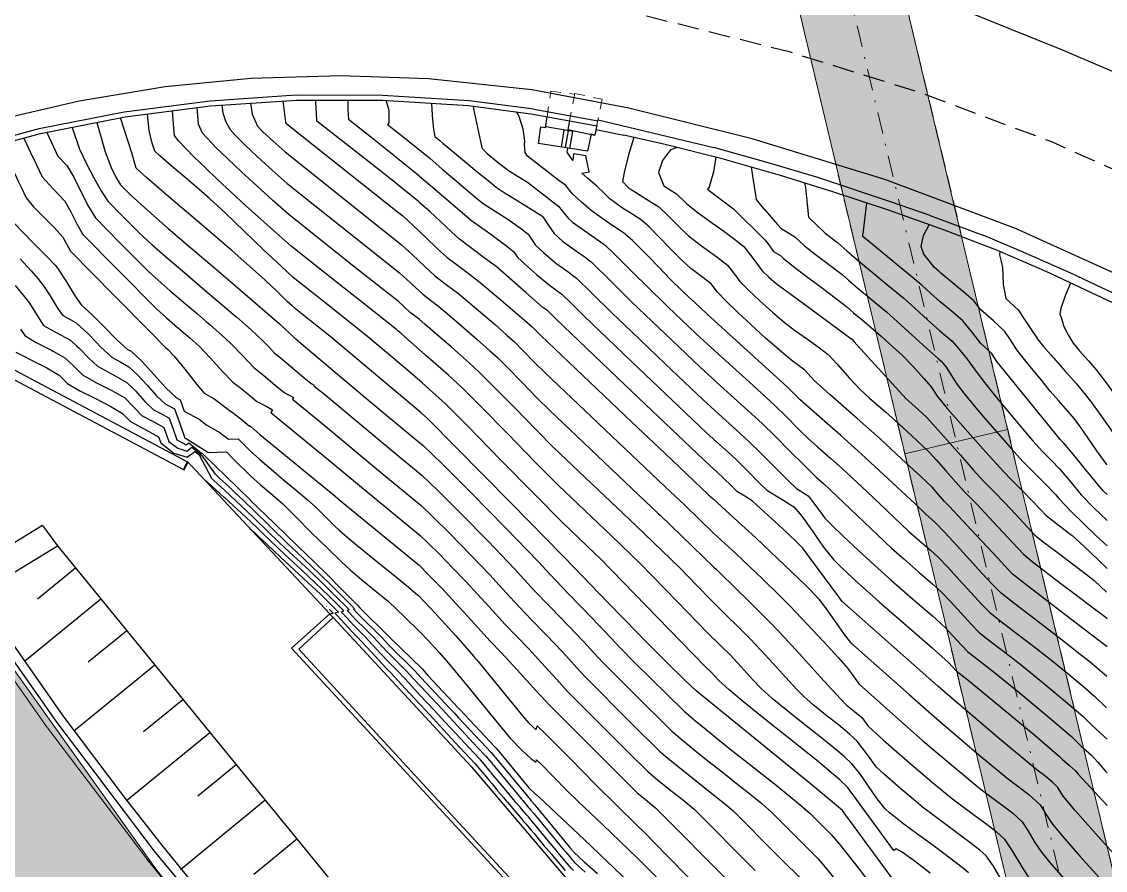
# Model space of a CAD drawing. Header units: millimetres. Extents: x 62300 to 62587, y 108404 to 108915.
# Drawn here: x 62411.9 to 62475, y 108600.3 to 108649.8 of the extents above; entities that cross this region are included whole.
import ezdxf

# ---------------------------------------------------------------- set-up
doc = ezdxf.new("R2010")
doc.units = ezdxf.units.MM
for name, pattern in [('DOT', [0.55, 0.3, -0.25]), ('NASCOSTA', [9.525, 6.35, -3.175]), ('TRATTEGGIATA', [0.75, 0.5, -0.25]), ('TRATTEGGIATA2', [0.375, 0.25, -0.125]), ('TRATTOPUNTO2', [0.5, 0.25, -0.125, 0, -0.125])]:
    doc.linetypes.add(name, pattern=pattern)
for name, color, linetype in [('Bâti', 7, 'Continuous'), ('colore lago', 131, 'Continuous'), ('Couronnement', 7, 'Continuous'), ('curve livello 5m', 7, 'Continuous'), ('LIN010TR', 2, 'NASCOSTA'), ('LIN025CO', 7, 'Continuous'), ('pendenze', 2, 'Continuous'), ('Per+Mod Surf', 7, 'Continuous'), ('Strade', 7, 'Continuous'), ('TalusHautBas', 7, 'Continuous'), ('TRATTCOLO-30', 253, 'Continuous'), ('TRATTCOLO-32', 255, 'Continuous')]:
    doc.layers.add(name, color=color, linetype=linetype)
doc.layers.add('Colori bordi', color=5, linetype='Continuous', plot=False)
doc.layers.add('no_plot', color=5, linetype='Continuous', plot=False)

# ---------------------------------------------------------------- blocks, each defined once
blk = doc.blocks.new('CONTORNO')
at = {"layer": 'Colori bordi', "lineweight": 0, "ltscale": 2}
blk.add_line((-2.996, -0.714), (2.996, 0.714), dxfattribs=at)
at = {"layer": 'Colori bordi', "lineweight": 0, "ltscale": 2, "flags": 128}
for points in [[(-22.578, 81.44), (16.586, -82.868), (15.866, -82.007), (19.27, -96.287), (18.407, -96.98), (19.153, -100.108)], [(28.44, -103.877), (26.165, -94.334), (26.165, -94.334), (25.446, -93.474), (-6.877, 42.135)]]:
    blk.add_lwpolyline(points, dxfattribs=at)

msp = doc.modelspace()

# ---------------------------------------------------------------- hatches: boundary and pattern name
at = {"layer": 'colore lago', "linetype": 'Continuous', "lineweight": 0}
msp.add_hatch(color=256, dxfattribs=at).paths.add_polyline_path([(62547.915, 108426.777), (62544.897, 108437.007), (62544.493, 108444.651), (62545.356, 108452.699), (62543.608, 108459.606), (62537.06, 108468.431), (62530.397, 108473.862), (62527.61, 108478.063), (62523.513, 108483.362), (62517.305, 108489.509), (62515.162, 108489.283), (62513.59, 108490.987), (62513.852, 108495.246), (62504.852, 108507.641), (62496.282, 108519.444), (62493.401, 108518.757), (62485.503, 108525.16), (62484.758, 108528.287), (62471.397, 108544.28), (62471.521, 108544.381), (62471.307, 108544.63), (62466.582, 108550.14), (62461.323, 108555.669), (62452.234, 108564.908), (62445.975, 108571.355), (62438.597, 108578.993), (62431.968, 108586.051), (62422.759, 108596.383), (62419.614, 108600.43), (62408.579, 108615.912), (62402.883, 108625.049), (62402.431, 108624.768), (62397.59, 108621.762), (62392.272, 108618.46), (62379.582, 108610.581), (62385.62, 108600.92), (62400.115, 108577.726), (62397.691, 108576.2), (62399.555, 108573.013), (62400.542, 108570.997), (62402.182, 108566.645), (62403.779, 108562.376), (62405.518, 108558.228), (62408.196, 108552.888), (62411.192, 108547.807), (62415.156, 108541.54), (62417.677, 108537.481), (62418.985, 108535.375), (62423.804, 108527.74), (62427.401, 108522.066), (62428.917, 108522.33), (62431.999, 108520.483), (62435.209, 108517.103), (62435.248, 108508.375), (62442.532, 108497.745), (62448.327, 108490.271), (62457.902, 108478.106), (62469.007, 108462.331), (62468.89, 108461.981), (62477.152, 108449.843), (62486.864, 108436.011), (62496.889, 108418.536), (62504.8, 108403.974), (62555.468, 108403.974), (62553.625, 108410.285), (62549.503, 108421.578)])
at = {"layer": 'TRATTCOLO-30', "linetype": 'Continuous', "lineweight": 0}
h = msp.add_hatch(color=256, dxfattribs=at)
h.dxf.hatch_style = 1
h.paths.add_polyline_path([(62469.347, 108625.982), (62466.351, 108625.268), (62478.859, 108572.791), (62481.855, 108573.506)])
h.paths.add_polyline_path([(62466.351, 108625.268), (62463.355, 108624.553), (62475.863, 108572.077), (62478.859, 108572.791)])
h.paths.add_polyline_path([(62454.447, 108675.211), (62451.451, 108674.497), (62463.355, 108624.553), (62466.351, 108625.268)])
h.paths.add_polyline_path([(62457.443, 108675.925), (62454.447, 108675.211), (62466.351, 108625.268), (62469.347, 108625.982)])

# ---------------------------------------------------------------- linework, layer by layer
at = {"layer": 'Bâti', "color": 2, "linetype": 'Continuous'}
for p, q in [((62442.406, 108643.586), (62442.496, 108644.221)), ((62445.472, 108644.037), (62452.209, 108642.421)), ((62441.983, 108642.656), (62442.135, 108643.628)), ((62442.135, 108643.628), (62442.406, 108643.586)), ((62443.993, 108643.355), (62442.411, 108643.621)), ((62443.327, 108642.45), (62443.481, 108643.441)), ((62443.569, 108642.416), (62443.736, 108643.399)), ((62443.795, 108643.978), (62443.694, 108643.471)), ((62443.694, 108643.471), (62445.279, 108643.149)), ((62443.825, 108642.372), (62443.993, 108643.355)), ((62445.397, 108643.73), (62445.279, 108643.149)), ((62445.34, 108643.473), (62446.968, 108643.143)), ((62445.065, 108643.193), (62444.844, 108642.217)), ((62449.463, 108642.58), (62446.968, 108643.143)), ((62444.844, 108642.217), (62441.983, 108642.656)), ((62452.702, 108641.77), (62449.463, 108642.58)), ((62455.527, 108641.498), (62452.209, 108642.421)), ((62456.109, 108640.799), (62452.702, 108641.77)), ((62458.277, 108640.674), (62455.527, 108641.498)), ((62459.162, 108639.84), (62456.109, 108640.799)), ((62462.579, 108639.243), (62458.277, 108640.674)), ((62462.409, 108638.769), (62459.162, 108639.84)), ((62464.761, 108638.476), (62462.579, 108639.243)), ((62465.657, 108637.598), (62462.409, 108638.769)), ((62464.761, 108638.476), (62467.958, 108637.287)), ((62468.753, 108636.411), (62465.657, 108637.598)), ((62470.259, 108636.319), (62467.958, 108637.287)), ((62471.632, 108635.175), (62468.753, 108636.411)), ((62473.379, 108634.944), (62470.259, 108636.319)), ((62474.532, 108633.821), (62471.632, 108635.175)), ((62473.379, 108634.944), (62476.909, 108633.272)), ((62477.316, 108632.497), (62474.532, 108633.821)), ((62409.713, 108629.789), (62421.3, 108623.644)), ((62421.3, 108623.644), (62421.534, 108624.084)), ((62421.314, 108623.598), (62421.564, 108624.068)), ((62421.534, 108624.084), (62421.564, 108624.068)), ((62421.3, 108623.644), (62421.314, 108623.598)), ((62413.08, 108620.385), (62409.05, 108617.922)), ((62413.08, 108620.385), (62413.943, 108619.185)), ((62408.579, 108615.912), (62413.943, 108619.185)), ((62409.311, 108616.358), (62414.262, 108609.286)), ((62413.874, 108608.965), (62408.865, 108616.086)), ((62429.819, 108615.233), (62427.582, 108613.222)), ((62428.016, 108613.17), (62430.016, 108615.02)), ((62429.832, 108615.218), (62429.819, 108615.233)), ((62429.832, 108615.218), (62430.016, 108615.02)), ((62443.681, 108595.818), (62427.582, 108613.222)), ((62427.61, 108613.221), (62427.582, 108613.222)), ((62428.016, 108613.17), (62435.91, 108604.601)), ((62414.262, 108609.286), (62417.828, 108604.539)), ((62419.665, 108601.319), (62413.874, 108608.965)), ((62417.828, 108604.539), (62420.086, 108601.653)), ((62435.91, 108604.601), (62443.657, 108596.226)), ((62420.086, 108601.653), (62426.004, 108594.446)), ((62425.639, 108594.131), (62419.665, 108601.319)), ((62425.15, 108593.724), (62419.158, 108600.935))]:
    msp.add_line(p, q, dxfattribs=at)
at = {"layer": 'Bâti', "color": 2, "linetype": 'Continuous', "lineweight": 0}
for p, q in [((62413.354, 108608.599), (62408.345, 108615.72)), ((62419.158, 108600.935), (62413.367, 108608.581))]:
    msp.add_line(p, q, dxfattribs=at)
at = {"layer": 'Colori bordi', "linetype": 'Continuous', "lineweight": 0, "flags": 128}
msp.add_lwpolyline([(62485.503, 108525.16), (62484.758, 108528.287), (62471.397, 108544.28), (62471.521, 108544.381), (62471.307, 108544.63), (62466.582, 108550.14), (62461.323, 108555.669), (62452.234, 108564.908), (62445.975, 108571.355), (62438.597, 108578.993), (62431.968, 108586.051), (62422.759, 108596.383), (62419.614, 108600.43), (62408.579, 108615.912)], dxfattribs=at)
at = {"layer": 'Couronnement', "color": 2, "linetype": 'Continuous'}
for p, q in [((62430.464, 108646.612), (62425.217, 108646.445)), ((62435.588, 108646.437), (62430.464, 108646.612)), ((62420.232, 108645.96), (62415.21, 108645.122)), ((62425.217, 108646.445), (62420.232, 108645.96)), ((62441.599, 108645.783), (62435.588, 108646.437)), ((62422.839, 108645.153), (62427.869, 108645.493)), ((62427.869, 108645.493), (62432.889, 108645.475)), ((62432.906, 108645.474), (62437.954, 108645.169)), ((62447.171, 108644.735), (62441.599, 108645.783)), ((62415.21, 108645.122), (62410.252, 108643.974)), ((62417.844, 108644.499), (62422.839, 108645.153)), ((62417.892, 108644.203), (62422.868, 108644.854)), ((62422.868, 108644.854), (62427.878, 108645.193)), ((62427.878, 108645.193), (62432.888, 108645.175)), ((62432.888, 108645.175), (62437.918, 108644.871)), ((62437.918, 108644.871), (62441.684, 108644.373)), ((62437.954, 108645.169), (62441.724, 108644.67)), ((62441.739, 108644.667), (62445.447, 108643.973)), ((62412.886, 108643.525), (62417.844, 108644.499)), ((62412.954, 108643.233), (62417.892, 108644.203)), ((62441.684, 108644.373), (62445.387, 108643.68)), ((62408.033, 108642.218), (62412.886, 108643.525)), ((62408.12, 108641.931), (62412.954, 108643.233))]:
    msp.add_line(p, q, dxfattribs=at)
at = {"layer": 'curve livello 5m', "color": 2}
msp.add_line((62422.946, 108623.123), (62422.252, 108624.449), dxfattribs=at)
at = {"layer": 'curve livello 5m', "color": 2, "flags": 128}
for points in [[(62425.209, 108645.012), (62425.304, 108644.372), (62425.618, 108643.67), (62425.929, 108643.342), (62426.521, 108642.784), (62427.217, 108642.163), (62427.217, 108642.163), (62432.929, 108637.607), (62433.983, 108636.775), (62434.621, 108636.188), (62435.356, 108635.484), (62435.956, 108634.935), (62435.956, 108634.935), (62436.101, 108634.826)], [(62435.76, 108645.001), (62435.8, 108644.29), (62435.876, 108643.476), (62435.951, 108643.068), (62435.951, 108643.068), (62436.238, 108642.837), (62436.418, 108642.682), (62437.442, 108641.823), (62438.4, 108641.028), (62439.146, 108640.416), (62439.533, 108640.108), (62439.533, 108640.108), (62440.05, 108639.767), (62440.787, 108639.31), (62441.559, 108638.832), (62442.181, 108638.43), (62442.181, 108638.43), (62442.243, 108638.384), (62442.565, 108637.906), (62442.901, 108637.399), (62442.901, 108637.399), (62443.389, 108636.97), (62443.933, 108636.572), (62444.215, 108636.374)], [(62427.611, 108633.205), (62427.367, 108633.43), (62426.728, 108634.039), (62426.055, 108634.681), (62425.501, 108635.198), (62424.137, 108636.392), (62422.36, 108637.911), (62420.57, 108639.434), (62419.163, 108640.646), (62418.538, 108641.227), (62418.286, 108642.116), (62418.072, 108642.782), (62417.611, 108644.148)], [(62410.661, 108642.615), (62411.33, 108641.135), (62411.436, 108640.927), (62411.672, 108640.419), (62411.844, 108640.066), (62412.116, 108639.485), (62412.551, 108638.973), (62413.157, 108638.365), (62413.776, 108637.748), (62414.249, 108637.204), (62414.249, 108637.204), (62414.701, 108636.376), (62417.274, 108633.771), (62419.383, 108631.635)], [(62450.074, 108642.427), (62449.698, 108642.296), (62449.223, 108641.669), (62448.984, 108640.975), (62448.984, 108640.975), (62449.3, 108640.18), (62450.042, 108639.716), (62450.612, 108639.156), (62451.218, 108638.679), (62451.992, 108638.116), (62452.798, 108637.541), (62453.5, 108637.025), (62453.961, 108636.643), (62453.961, 108636.643), (62454.481, 108635.972), (62455.042, 108635.236), (62455.042, 108635.236), (62455.403, 108634.885), (62455.846, 108634.495), (62455.846, 108634.495), (62457.652, 108633.165), (62460.047, 108631.409), (62460.047, 108631.409), (62460.208, 108631.287), (62460.215, 108631.281), (62460.223, 108631.274), (62460.23, 108631.268), (62460.262, 108631.239), (62460.381, 108631.111), (62463.435, 108627.764), (62464.106, 108627.169), (62464.635, 108626.676), (62465.129, 108626.14), (62465.818, 108625.362), (62466.592, 108624.479), (62467.341, 108623.63), (62467.956, 108622.952), (62467.956, 108622.952), (62468.535, 108622.362), (62469.183, 108621.704), (62469.183, 108621.704), (62469.798, 108621.044), (62470.507, 108620.277), (62470.918, 108619.843), (62470.918, 108619.843), (62471.423, 108619.428), (62472.15, 108618.874), (62472.972, 108618.26), (62473.76, 108617.664), (62474.385, 108617.164), (62474.385, 108617.164), (62475.109, 108616.494)], [(62475.143, 108623.915), (62474.887, 108624.24), (62474.543, 108624.732), (62474.04, 108625.469), (62473.604, 108626.1), (62473.222, 108626.614), (62472.854, 108627.046), (62472.304, 108627.678), (62471.835, 108628.223), (62471.835, 108628.223), (62471.235, 108628.947), (62470.649, 108629.664), (62470.169, 108630.26), (62469.886, 108630.624), (62469.506, 108631.206), (62469.18, 108631.698), (62468.513, 108632.307), (62467.783, 108632.964), (62467.373, 108633.48), (62466.923, 108633.867), (62466.131, 108634.527), (62465.45, 108635.103), (62465.36, 108635.184), (62465.073, 108635.421), (62464.454, 108636.2), (62464.302, 108636.656), (62464.444, 108637.286), (62464.764, 108637.92)], [(62444.215, 108636.374), (62444.579, 108636.12), (62445.056, 108635.766), (62445.056, 108635.766), (62446.268, 108634.574), (62447.443, 108633.413)], [(62436.101, 108634.826), (62436.612, 108634.439), (62437.344, 108633.889), (62437.344, 108633.889), (62438.241, 108633.138), (62439.476, 108632.078), (62439.476, 108632.078), (62440.15, 108631.486), (62440.609, 108631.071), (62440.609, 108631.071), (62441.105, 108630.573), (62441.786, 108629.874), (62442.373, 108629.279), (62442.373, 108629.279), (62447.443, 108624.473)], [(62447.443, 108633.413), (62449.383, 108631.548)], [(62463.203, 108599.014), (62459.92, 108603.49), (62459.716, 108603.768), (62457.86, 108605.309), (62451.188, 108610.732), (62450.541, 108611.351), (62449.42, 108612.455), (62448.162, 108613.711), (62447.795, 108614.088), (62446.058, 108615.869), (62443.491, 108618.534), (62443.419, 108618.613), (62440.39, 108621.675), (62435.533, 108626.607), (62435.157, 108626.941), (62431.395, 108630.102), (62429.825, 108631.423), (62428.691, 108632.318), (62427.817, 108633.015), (62427.611, 108633.205)], [(62419.383, 108631.635), (62420.236, 108630.77), (62420.364, 108630.659), (62420.745, 108630.256), (62421.368, 108629.494), (62422.076, 108628.601), (62422.505, 108628.096), (62422.505, 108628.096), (62423.066, 108627.795), (62423.544, 108627.423), (62424.028, 108627.044), (62424.028, 108627.044), (62424.14, 108626.982), (62424.628, 108626.593), (62425.144, 108626.182), (62425.175, 108626.183), (62425.187, 108626.17), (62425.213, 108626.144), (62425.742, 108625.69), (62430.016, 108622.186), (62430.553, 108621.738), (62435.029, 108618.061), (62435.586, 108617.512), (62436.359, 108616.717), (62436.359, 108616.717), (62437.185, 108615.822), (62438.26, 108614.64), (62439.184, 108613.635), (62439.184, 108613.635), (62439.818, 108612.977), (62440.755, 108611.957), (62441.843, 108610.758), (62442.668, 108609.863), (62442.668, 108609.863), (62447.744, 108604.79)], [(62449.383, 108631.548), (62451.393, 108629.634), (62451.393, 108629.634), (62452.595, 108628.534), (62454.006, 108627.258), (62455.029, 108626.319), (62455.029, 108626.319), (62455.765, 108625.6), (62456.651, 108624.715), (62457.516, 108623.851), (62458.189, 108623.197), (62458.189, 108623.197), (62458.605, 108622.828), (62458.973, 108622.485), (62462.581, 108619.051), (62463.284, 108618.427), (62464.16, 108617.665), (62464.976, 108616.955), (62465.498, 108616.484), (62465.498, 108616.484), (62466.014, 108615.945), (62466.627, 108615.268), (62467.216, 108614.619), (62467.661, 108614.163), (62467.661, 108614.163), (62468.074, 108613.834), (62468.804, 108613.275), (62469.611, 108612.661), (62470.252, 108612.161), (62470.252, 108612.161), (62471.543, 108611.107), (62472.838, 108610.025), (62473.748, 108609.239), (62473.748, 108609.239), (62474.225, 108608.779), (62474.738, 108608.282), (62474.738, 108608.282), (62475.143, 108607.927)], [(62411.515, 108630.489), (62412.024, 108630.23)], [(62412.024, 108630.23), (62412.393, 108630.042), (62413.321, 108629.576), (62414.046, 108629.143), (62414.046, 108629.143), (62414.538, 108628.669), (62415.255, 108628.238), (62416.159, 108627.782), (62417.054, 108627.329), (62417.744, 108626.909), (62418.202, 108626.438), (62419.092, 108625.967), (62419.837, 108625.549), (62419.964, 108625.192), (62420.736, 108624.597), (62421.512, 108624.36), (62421.957, 108624.702), (62422.182, 108624.516), (62422.252, 108624.449)], [(62447.443, 108624.473), (62449.383, 108622.633)], [(62422.946, 108623.123), (62423.046, 108623.026), (62423.709, 108622.418), (62424.988, 108621.216)], [(62449.383, 108622.633), (62450.498, 108621.576), (62452.187, 108619.941), (62452.834, 108619.352), (62453.513, 108618.734), (62453.513, 108618.734), (62455.067, 108617.252), (62455.067, 108617.252), (62456.023, 108616.317), (62456.673, 108615.67), (62456.673, 108615.67), (62457.646, 108614.651), (62458.633, 108613.593), (62459.478, 108612.667), (62460.023, 108612.043), (62460.023, 108612.043), (62460.375, 108611.558), (62460.692, 108611.127), (62460.692, 108611.127), (62461.937, 108610.024), (62464.411, 108607.831), (62466.297, 108606.225), (62467.726, 108605.042), (62467.726, 108605.042), (62468.35, 108604.572), (62469.085, 108604.032), (62469.627, 108603.619), (62469.627, 108603.619), (62470.191, 108603.106), (62470.53, 108602.596), (62470.939, 108601.902), (62471.313, 108601.325), (62471.313, 108601.325), (62471.796, 108600.743), (62472.625, 108599.8)], [(62424.988, 108621.216), (62425.012, 108621.194), (62425.436, 108620.795), (62426.171, 108620.079), (62426.875, 108619.395), (62427.454, 108618.852), (62428.136, 108618.221), (62428.659, 108617.73), (62429.504, 108616.911), (62430.24, 108616.188), (62430.757, 108615.667), (62430.95, 108615.457), (62430.845, 108615.428), (62430.923, 108615.345), (62431.347, 108614.884), (62431.871, 108614.365), (62432.395, 108613.846), (62432.816, 108613.39), (62433.238, 108612.933), (62433.764, 108612.412), (62434.29, 108611.891), (62434.709, 108611.438), (62435.128, 108610.983), (62436.37, 108609.665), (62436.815, 108609.183), (62437.261, 108608.7), (62438.443, 108607.443), (62438.912, 108606.935), (62439.27, 108606.513), (62439.315, 108606.46), (62439.338, 108606.433), (62439.36, 108606.407), (62439.45, 108606.301), (62440.762, 108604.709), (62440.92, 108604.523), (62440.999, 108604.43), (62441.039, 108604.383), (62441.078, 108604.337), (62441.236, 108604.15), (62441.395, 108603.964), (62441.434, 108603.917), (62441.474, 108603.871), (62441.553, 108603.777), (62441.711, 108603.591), (62441.79, 108603.497), (62443.236, 108601.738), (62443.302, 108601.66), (62443.434, 108601.504), (62443.5, 108601.426), (62443.533, 108601.387), (62443.567, 108601.348), (62443.831, 108601.036), (62443.897, 108600.958), (62443.964, 108600.88), (62444.03, 108600.804), (62444.096, 108600.732), (62444.721, 108600.156)], [(62447.744, 108604.79), (62448.225, 108604.4), (62448.809, 108603.925), (62448.809, 108603.925), (62453.306, 108599.413), (62456.029, 108596.702), (62456.517, 108596.091), (62457.013, 108595.468), (62457.013, 108595.468), (62458.328, 108594.13), (62459.562, 108592.875), (62460.102, 108592.218), (62460.774, 108591.398), (62460.774, 108591.398), (62462.187, 108589.755), (62463.53, 108588.195), (62465.643, 108585.738), (62465.854, 108585.492), (62466.05, 108585.265), (62467.663, 108583.56)]]:
    msp.add_lwpolyline(points, dxfattribs=at)
at = {"layer": 'LIN010TR', "linetype": 'TRATTOPUNTO2', "lineweight": 0, "ltscale": 5, "flags": 128}
msp.add_lwpolyline([(62455.145, 108672.281), (62484.936, 108547.295)], dxfattribs=at)
at = {"layer": 'LIN025CO', "linetype": 'TRATTEGGIATA', "lineweight": 0, "ltscale": 2}
for p, q in [((62445.643, 108725.432), (62491.953, 108531.14)), ((62439.651, 108724.004), (62483.092, 108541.745))]:
    msp.add_line(p, q, dxfattribs=at)
at = {"layer": 'LIN025CO', "color": 2, "linetype": 'DOT', "lineweight": 0, "ltscale": 2}
for p, q in [((62442.496, 108644.221), (62442.707, 108645.714)), ((62442.707, 108645.714), (62444.097, 108645.528)), ((62444.111, 108645.567), (62443.795, 108643.978)), ((62444.111, 108645.567), (62445.704, 108645.243)), ((62445.704, 108645.243), (62445.397, 108643.73))]:
    msp.add_line(p, q, dxfattribs=at)
at = {"layer": 'no_plot'}
for p, q in [((62433.165, 108642.279), (62434.994, 108640.805)), ((62443.175, 108640.497), (62441.346, 108641.923)), ((62454.696, 108639.395), (62454.406, 108641.284)), ((62434.994, 108639.267), (62433.165, 108640.756)), ((62441.346, 108640.393), (62443.175, 108638.986)), ((62455.193, 108638.786), (62454.696, 108639.395)), ((62455.193, 108637.041), (62453.364, 108638.844)), ((62423.156, 108623.379), (62422.356, 108624.474))]:
    msp.add_line(p, q, dxfattribs=at)
at = {"layer": 'no_plot', "flags": 128}
for points in [[(62432.861, 108634.207), (62431.233, 108635.492), (62427.457, 108638.504), (62426.511, 108639.335), (62425.567, 108640.185), (62424.668, 108641.012), (62423.859, 108641.775), (62423.183, 108642.432), (62422.685, 108642.941), (62422.409, 108643.261), (62422.409, 108643.261), (62422.175, 108643.783), (62422.09, 108644.752)], [(62423.537, 108644.899), (62423.578, 108644.438), (62423.769, 108643.921), (62424.013, 108643.466), (62424.31, 108643.134), (62424.871, 108642.58), (62425.615, 108641.878), (62426.464, 108641.104), (62427.337, 108640.333), (62432.081, 108636.55), (62433.892, 108635.12), (62434.528, 108634.525)], [(62427.076, 108645.15), (62427.22, 108644.057), (62427.235, 108643.941), (62427.239, 108643.866), (62428.202, 108643.111), (62433.776, 108638.665), (62434.073, 108638.431), (62434.68, 108637.879), (62435.4, 108637.191), (62436.107, 108636.517), (62436.671, 108636.008), (62437.185, 108635.614), (62437.81, 108635.152)], [(62433.165, 108640.756), (62429.074, 108643.967), (62429.044, 108644.429), (62429.011, 108645.067), (62429.011, 108645.067), (62428.995, 108645.189)], [(62430.88, 108645.182), (62430.877, 108644.62), (62430.908, 108644.067), (62432.388, 108642.906), (62433.165, 108642.279)], [(62433.091, 108645.163), (62433.111, 108645.118), (62433.264, 108644.598), (62433.267, 108643.867), (62433.195, 108643.772), (62434.082, 108643.057), (62435.648, 108641.795), (62436.384, 108641.164), (62437.191, 108640.471), (62437.9, 108639.877), (62438.502, 108639.379), (62438.817, 108639.127), (62439.472, 108638.71), (62440.2, 108638.25), (62440.95, 108637.717), (62441.387, 108637.374), (62441.82, 108636.725), (62442.297, 108636.278), (62442.559, 108636.058)], [(62438.192, 108644.835), (62438.208, 108644.68), (62438.617, 108642.769), (62438.706, 108642.363), (62438.992, 108642.082), (62439.563, 108641.61), (62440.248, 108641.089), (62440.799, 108640.739), (62441.346, 108640.393)], [(62429.339, 108633.535), (62427.697, 108634.845), (62426.98, 108635.5), (62425.967, 108636.461), (62424.825, 108637.554), (62423.719, 108638.606), (62422.816, 108639.445), (62422.816, 108639.445), (62422.192, 108639.991), (62421.379, 108640.686), (62420.56, 108641.383), (62419.917, 108641.937), (62419.631, 108642.203), (62419.631, 108642.203), (62419.46, 108642.681), (62419.287, 108643.414), (62419.287, 108643.414), (62419.203, 108644.374)], [(62431.099, 108633.871), (62430.386, 108634.434), (62427.577, 108636.674), (62426.691, 108637.45), (62425.798, 108638.245), (62424.917, 108639.043), (62424.069, 108639.822), (62423.274, 108640.565), (62422.552, 108641.252), (62421.924, 108641.864), (62421.41, 108642.382), (62421.03, 108642.786), (62420.804, 108643.057), (62420.804, 108643.057), (62420.772, 108643.128), (62420.757, 108643.305), (62420.646, 108644.563)], [(62441.346, 108641.923), (62441.215, 108642.125), (62441.173, 108642.581), (62441.203, 108642.787), (62441.09, 108643.487), (62440.873, 108644.222), (62440.873, 108644.222), (62440.71, 108644.502)], [(62414.812, 108643.598), (62415.233, 108642.32), (62415.611, 108641.516), (62416.065, 108640.648), (62416.518, 108639.857), (62416.891, 108639.285), (62417.744, 108638.422), (62418.726, 108637.427), (62419.471, 108636.749), (62420.369, 108635.964), (62421.366, 108635.11), (62422.405, 108634.227), (62423.433, 108633.353), (62424.333, 108632.58)], [(62416.24, 108643.879), (62416.736, 108642.18), (62417.078, 108641.249), (62417.351, 108640.701), (62417.622, 108640.255), (62417.901, 108639.972), (62418.222, 108639.646), (62419.212, 108638.746), (62420.404, 108637.704), (62421.726, 108636.571), (62423.106, 108635.398), (62424.471, 108634.238), (62425.747, 108633.141), (62426.02, 108632.902)], [(62411.985, 108642.972), (62412.488, 108641.889), (62412.522, 108641.82), (62413.045, 108640.705), (62413.692, 108640.01), (62414.37, 108639.288), (62414.72, 108638.678), (62415.088, 108637.938), (62415.431, 108637.346), (62417.43, 108635.321), (62419.733, 108632.989), (62420.3, 108632.484), (62420.946, 108631.933)], [(62413.326, 108643.306), (62413.974, 108641.925), (62414.491, 108641.372), (62414.899, 108640.689), (62415.332, 108639.828), (62415.763, 108638.975), (62416.161, 108638.316), (62417.587, 108636.871), (62419.229, 108635.208), (62419.812, 108634.681), (62420.521, 108634.064), (62421.303, 108633.396), (62422.102, 108632.717), (62422.641, 108632.257)], [(62447.542, 108643.014), (62447.239, 108641.99), (62446.984, 108640.961), (62446.882, 108640.442), (62447.223, 108640.095), (62447.405, 108639.965), (62447.645, 108639.817)], [(62409.422, 108642.282), (62409.854, 108641.412), (62410.172, 108640.571), (62410.534, 108639.581), (62410.557, 108639.535), (62410.81, 108638.976), (62410.96, 108638.733), (62411.165, 108638.312), (62411.187, 108638.265), (62411.419, 108638.011), (62411.878, 108637.526), (62412.543, 108636.849), (62413.319, 108636.067), (62413.802, 108635.569), (62413.948, 108635.392), (62414.432, 108634.643), (62414.972, 108633.76), (62415.327, 108633.242), (62415.353, 108633.227), (62415.978, 108632.672), (62416.681, 108631.948), (62417.361, 108631.249)], [(62447.56, 108638.474), (62447.495, 108638.514), (62446.892, 108638.888), (62446.892, 108638.888), (62446.143, 108639.421), (62445.795, 108639.773), (62445.402, 108640.176), (62445.402, 108640.176), (62444.877, 108640.619), (62444.518, 108640.932), (62444.518, 108640.932), (62444.938, 108641), (62444.75, 108641.931), (62444.039, 108642.046), (62444.001, 108641.671), (62443.665, 108642.151), (62443.701, 108642.392), (62443.701, 108642.392)], [(62452.325, 108641.864), (62452.196, 108640.997), (62451.932, 108640.046), (62451.846, 108639.987), (62452.278, 108639.661), (62453.364, 108638.844)], [(62434.994, 108640.805), (62435.057, 108640.754), (62436.444, 108639.565), (62437.963, 108638.26), (62438.102, 108638.145), (62438.219, 108638.071), (62439.218, 108637.368), (62440.074, 108636.736), (62440.531, 108636.364), (62440.739, 108636.051), (62441.032, 108635.767)], [(62447.465, 108636.995), (62446.946, 108637.457), (62446.946, 108637.457), (62446.379, 108637.811), (62445.677, 108638.31), (62445.062, 108638.747), (62444.471, 108639.257), (62443.959, 108639.746), (62443.959, 108639.746), (62443.58, 108640.213), (62443.175, 108640.497)], [(62457.501, 108640.362), (62457.562, 108640.084), (62457.656, 108639.111), (62457.739, 108638.363), (62457.774, 108638.323), (62457.792, 108638.312), (62458.222, 108637.901), (62458.703, 108637.434), (62459.432, 108636.88), (62459.996, 108636.387), (62460.652, 108635.81), (62462.144, 108634.579), (62463.308, 108633.618), (62463.926, 108633.064), (62464.7, 108632.358), (62465.364, 108631.761), (62466.108, 108631.133), (62466.482, 108630.703), (62466.984, 108630.073), (62467.462, 108629.433), (62467.564, 108629.274), (62467.994, 108628.714), (62468.664, 108627.878), (62469.449, 108626.922), (62470.224, 108625.999), (62470.802, 108625.339), (62471.38, 108624.703), (62471.902, 108624.173), (62472.373, 108623.693), (62473.029, 108622.9), (62473.638, 108622.168), (62474.373, 108621.414), (62475.143, 108620.663)], [(62447.645, 108639.817), (62448.296, 108639.413), (62449.01, 108638.963), (62449.517, 108638.483), (62450.167, 108637.817), (62450.74, 108637.263), (62451.493, 108636.69), (62452.39, 108636.047), (62453.006, 108635.562), (62453.358, 108635.108), (62453.738, 108634.61), (62454.222, 108634.119), (62454.894, 108633.485), (62455.632, 108632.82), (62456.315, 108632.235), (62456.915, 108631.781), (62457.668, 108631.247), (62458.385, 108630.736), (62458.879, 108630.351), (62459.414, 108629.784), (62460.125, 108628.978), (62460.749, 108628.302), (62461.299, 108627.808), (62462.217, 108627.001), (62463.006, 108626.301), (62463.746, 108625.622), (62464.405, 108625.008), (62464.786, 108624.643), (62465.184, 108624.208), (62465.742, 108623.574), (62466.329, 108622.906), (62466.814, 108622.368), (62467.168, 108622.008), (62467.564, 108621.606), (62468.523, 108620.578), (62469.626, 108619.383), (62470.266, 108618.707), (62470.785, 108618.272), (62471.508, 108617.709), (62472.365, 108617.063), (62473.282, 108616.378), (62474.187, 108615.699), (62475.006, 108615.069), (62475.143, 108614.958)], [(62439.515, 108635.477), (62438.905, 108635.94), (62438.024, 108636.592), (62437.386, 108637.081), (62437.386, 108637.081), (62436.929, 108637.5), (62436.262, 108638.132), (62435.683, 108638.669), (62435.683, 108638.669), (62435.111, 108639.167), (62434.994, 108639.267)], [(62443.175, 108638.986), (62443.301, 108638.832), (62443.724, 108638.306), (62443.981, 108638.073), (62445.806, 108636.777), (62445.866, 108636.734), (62445.914, 108636.704), (62445.919, 108636.699)], [(62475.143, 108622.183), (62474.924, 108622.406), (62474.924, 108622.406), (62474.44, 108622.968), (62473.81, 108623.744), (62473.159, 108624.549), (62472.611, 108625.195), (62472.611, 108625.195), (62472.521, 108625.286), (62472.417, 108625.403), (62472.107, 108625.785), (62468.725, 108629.949), (62468.408, 108630.431), (62467.782, 108630.998), (62467.253, 108631.665), (62466.741, 108632.307), (62466.741, 108632.307), (62466.164, 108632.796), (62465.407, 108633.432), (62465.407, 108633.432), (62464.857, 108633.929), (62464.334, 108634.401), (62464.334, 108634.401), (62462.784, 108635.681), (62460.911, 108637.227), (62460.908, 108637.347), (62460.914, 108637.393), (62461.137, 108639.189)], [(62475.143, 108613.3), (62473.854, 108614.304), (62472.101, 108615.641), (62470.513, 108616.854), (62469.615, 108617.571), (62469.615, 108617.571), (62468.746, 108618.489), (62467.248, 108620.112), (62465.945, 108621.508), (62465.945, 108621.508), (62465.673, 108621.785), (62465.284, 108622.222), (62464.936, 108622.611), (62464.936, 108622.611), (62464.288, 108623.232), (62463.166, 108624.277), (62461.906, 108625.432), (62461.906, 108625.432), (62460.563, 108626.625), (62458.999, 108628), (62458.063, 108628.84), (62458.063, 108628.84), (62457.524, 108629.432), (62456.784, 108629.975), (62456.035, 108630.609), (62455.215, 108631.331), (62454.385, 108632.085), (62453.604, 108632.815), (62452.934, 108633.467), (62452.434, 108633.985), (62452.434, 108633.985), (62452.052, 108634.482), (62451.5, 108634.9), (62450.868, 108635.37), (62450.868, 108635.37), (62450.33, 108635.874), (62449.692, 108636.518), (62449.035, 108637.195), (62448.437, 108637.795), (62447.978, 108638.21), (62447.978, 108638.21), (62447.56, 108638.474)], [(62455.193, 108638.786), (62455.927, 108637.935), (62456.121, 108637.71), (62456.944, 108637.215), (62457.498, 108636.682), (62458.121, 108636.198), (62458.971, 108635.567), (62459.69, 108635.016), (62460.068, 108634.686), (62460.507, 108634.3), (62461.503, 108633.477), (62462.282, 108632.834), (62462.93, 108632.258), (62463.762, 108631.499), (62464.615, 108630.722), (62465.322, 108630.09), (62465.476, 108629.96), (62465.758, 108629.606), (62466.083, 108629.098), (62466.402, 108628.6), (62466.79, 108628.1), (62467.393, 108627.358), (62468.03, 108626.596), (62468.727, 108625.795), (62469.544, 108624.878), (62470.238, 108624.119), (62470.862, 108623.481), (62471.598, 108622.744), (62472.134, 108622.191), (62472.352, 108621.929), (62473.034, 108621.223), (62473.769, 108620.492), (62474.517, 108619.772), (62475.143, 108619.189)], [(62455.193, 108637.041), (62455.363, 108636.827), (62455.692, 108636.362), (62456.097, 108636.119), (62456.292, 108635.93), (62456.837, 108635.497), (62457.604, 108634.92), (62458.465, 108634.283), (62459.29, 108633.666), (62459.949, 108633.151), (62460.361, 108632.791), (62460.863, 108632.375), (62461.256, 108632.051), (62461.972, 108631.422), (62462.68, 108630.782), (62463.168, 108630.325), (62463.829, 108629.65), (62464.468, 108628.961), (62464.896, 108628.465), (62464.896, 108628.465), (62465.241, 108627.925), (62465.837, 108627.192), (62466.865, 108626.01), (62468.072, 108624.655), (62469.097, 108623.535), (62469.576, 108623.044), (62470.238, 108622.377), (62470.801, 108621.802), (62471.236, 108621.334), (62471.569, 108620.979), (62472.294, 108620.416), (62473.102, 108619.794), (62473.785, 108619.177), (62474.624, 108618.376), (62475.143, 108617.876)], [(62445.919, 108636.699), (62446.301, 108636.324), (62447.443, 108635.198)], [(62448.497, 108635.962), (62448.133, 108636.334), (62447.465, 108636.995)], [(62411.779, 108635.923), (62412.416, 108635.232), (62412.798, 108634.784), (62413.127, 108634.366), (62413.514, 108633.767), (62413.946, 108633.062), (62414.23, 108632.647), (62415.026, 108632.206), (62415.707, 108631.58), (62416.232, 108631.033)], [(62442.559, 108636.058), (62443.01, 108635.679), (62443.64, 108635.227), (62444.215, 108634.809), (62445.091, 108633.948), (62446.272, 108632.78), (62447.443, 108631.665)], [(62448.497, 108635.962), (62449.383, 108635.052)], [(62468.891, 108636.352), (62468.873, 108636.164), (62468.881, 108636.162), (62469.052, 108635.459), (62469.085, 108634.439), (62469.236, 108633.614), (62469.951, 108632.966), (62470.334, 108632.388), (62470.829, 108631.631), (62471.061, 108631.308), (62471.091, 108631.254), (62471.44, 108630.822), (62472.017, 108630.158), (62472.699, 108629.388), (62473.36, 108628.635), (62473.875, 108628.023), (62474.229, 108627.557), (62474.681, 108626.938), (62475.34, 108625.991), (62476.143, 108624.813), (62476.617, 108624.118)], [(62437.81, 108635.152), (62437.896, 108635.088), (62438.498, 108634.631), (62439.68, 108633.642), (62441.306, 108632.247), (62441.624, 108631.964), (62442.12, 108631.46), (62447.443, 108626.414)], [(62447.443, 108628.203), (62443.013, 108632.422), (62443.013, 108632.422), (62442.533, 108632.896), (62442.252, 108633.099), (62441.263, 108633.966), (62439.978, 108635.097), (62439.653, 108635.373), (62439.515, 108635.477)], [(62441.032, 108635.767), (62441.168, 108635.636), (62441.869, 108635.02), (62442.631, 108634.389), (62443.374, 108633.853), (62443.915, 108633.321), (62444.643, 108632.601), (62447.443, 108629.934)], [(62447.443, 108635.198), (62449.383, 108633.284)], [(62434.528, 108634.525), (62434.581, 108634.476), (62435.24, 108633.862), (62435.689, 108633.523), (62436.189, 108633.147), (62436.803, 108632.634), (62437.647, 108631.91), (62438.423, 108631.229), (62439.144, 108630.588), (62439.594, 108630.178), (62440.185, 108629.589), (62441.021, 108628.732), (62441.902, 108627.828), (62442.626, 108627.099), (62447.443, 108622.532)], [(62475.125, 108611.577), (62474.724, 108611.924), (62474.153, 108612.401), (62473.583, 108612.866), (62473.583, 108612.866), (62472.44, 108613.756), (62471.002, 108614.852), (62469.7, 108615.847), (62468.964, 108616.435), (62468.964, 108616.435), (62468.474, 108616.924), (62467.837, 108617.609), (62467.119, 108618.405), (62466.382, 108619.222), (62465.69, 108619.974), (62465.106, 108620.573), (62465.106, 108620.573), (62464.59, 108621.027), (62463.952, 108621.635), (62460.805, 108624.564), (62459.613, 108625.625), (62458.217, 108626.853), (62457.252, 108627.716), (62457.252, 108627.716), (62456.9, 108628.064), (62456.528, 108628.431), (62456.528, 108628.431), (62451.815, 108632.727), (62451.129, 108633.359), (62451.097, 108633.401), (62450.996, 108633.477), (62450.381, 108634.048), (62449.655, 108634.773), (62449.383, 108635.052)], [(62473.005, 108634.507), (62472.702, 108633.778), (62472.45, 108633.029), (62472.398, 108632.73), (62472.473, 108632.513), (62472.555, 108632.207), (62472.576, 108632.117), (62472.608, 108632.019), (62472.871, 108631.5), (62473.167, 108631.013), (62473.517, 108630.594), (62474.065, 108629.974), (62474.528, 108629.433), (62474.848, 108629.015), (62475.304, 108628.401), (62475.757, 108627.777), (62476.219, 108627.113), (62476.778, 108626.295), (62477.238, 108625.622)], [(62411.474, 108634.381), (62411.947, 108633.805), (62412.306, 108633.341), (62412.763, 108632.619), (62413.132, 108632.053), (62413.866, 108631.639), (62414.7, 108631.185), (62415.1, 108630.817)], [(62469.033, 108599.648), (62468.52, 108600.507), (62468.101, 108601.116), (62468.101, 108601.116), (62467.73, 108601.453), (62467.228, 108601.843), (62466.525, 108602.365), (62465.737, 108602.942), (62464.982, 108603.5), (62464.376, 108603.964), (62464.376, 108603.964), (62463.832, 108604.415), (62463.113, 108605.026), (62463.113, 108605.026), (62462.191, 108605.833), (62461.696, 108606.282), (62461.696, 108606.282), (62461.129, 108607.058), (62460.574, 108607.813), (62460.574, 108607.813), (62460.132, 108608.214), (62459.476, 108608.747), (62458.73, 108609.338), (62458.015, 108609.914), (62457.454, 108610.402), (62457.454, 108610.402), (62457.042, 108610.83), (62456.406, 108611.523), (62455.668, 108612.336), (62454.946, 108613.127), (62454.362, 108613.75), (62454.362, 108613.75), (62453.736, 108614.372), (62452.833, 108615.255), (62452.061, 108616.017), (62452.061, 108616.017), (62451.226, 108616.876), (62450.224, 108617.903), (62447.666, 108620.379), (62442.879, 108624.918), (62441.853, 108625.952), (62440.603, 108627.234), (62439.417, 108628.45), (62438.579, 108629.285), (62438.579, 108629.285), (62437.941, 108629.867), (62436.918, 108630.776), (62435.817, 108631.741), (62435.817, 108631.741), (62435.364, 108632.13), (62435.035, 108632.405), (62435.035, 108632.405), (62434.525, 108632.79), (62433.801, 108633.465), (62432.861, 108634.207)], [(62464.823, 108600.103), (62463.895, 108600.817), (62463.19, 108601.325), (62462.849, 108601.522), (62462.849, 108601.522), (62462.701, 108601.437), (62461.273, 108603.383), (62460.002, 108605.116), (62459.554, 108605.549), (62458.94, 108606.083), (62458.198, 108606.695), (62457.364, 108607.364), (62456.475, 108608.067), (62455.569, 108608.784), (62454.681, 108609.492), (62453.85, 108610.169), (62453.112, 108610.792), (62452.503, 108611.341), (62452.503, 108611.341), (62452.051, 108611.83), (62451.715, 108612.161), (62448.939, 108615.017), (62445.608, 108618.433), (62444.834, 108619.182), (62443.386, 108620.556), (62441.753, 108622.2), (62439.767, 108624.238), (62437.881, 108626.171), (62436.549, 108627.5), (62436.549, 108627.5), (62436.014, 108627.988), (62435.205, 108628.708), (62434.363, 108629.443), (62434.363, 108629.443), (62432.645, 108630.886), (62431.928, 108631.489), (62429.538, 108633.376), (62429.339, 108633.535)], [(62467.055, 108600.122), (62466.782, 108600.371), (62466.294, 108600.752), (62465.619, 108601.256), (62464.841, 108601.828), (62464.04, 108602.415), (62463.299, 108602.965), (62462.701, 108603.425), (62462.701, 108603.425), (62462.464, 108603.624), (62462.199, 108603.859), (62461.742, 108604.442), (62461.232, 108605.181), (62460.728, 108605.91), (62460.288, 108606.465), (62460.288, 108606.465), (62459.797, 108606.925), (62459.09, 108607.517), (62458.243, 108608.196), (62457.332, 108608.916), (62456.434, 108609.632), (62455.624, 108610.299), (62454.979, 108610.872), (62454.979, 108610.872), (62454.509, 108611.37), (62453.813, 108612.137), (62453.207, 108612.79), (62453.207, 108612.79), (62452.594, 108613.394), (62451.888, 108614.089), (62451.888, 108614.089), (62450.082, 108615.946), (62447.916, 108618.168), (62446.25, 108619.781), (62443.132, 108622.737), (62441.803, 108624.076), (62440.185, 108625.736), (62438.649, 108627.31), (62437.564, 108628.392), (62437.564, 108628.392), (62436.738, 108629.145), (62435.413, 108630.323), (62433.988, 108631.572), (62433.988, 108631.572), (62433.88, 108631.664), (62433.81, 108631.717), (62433.71, 108631.81), (62431.099, 108633.871)], [(62449.383, 108633.284), (62449.53, 108633.139), (62451.191, 108631.557), (62452.708, 108630.17), (62454.488, 108628.559), (62455.779, 108627.375), (62456.407, 108626.757), (62457.138, 108626.027), (62457.721, 108625.456), (62458.259, 108624.974), (62459.039, 108624.288), (62459.705, 108623.696), (62461.463, 108622.06), (62463.586, 108620.039), (62464.166, 108619.526), (62464.848, 108618.935), (62465.302, 108618.528), (62465.86, 108617.951), (62466.526, 108617.221), (62467.214, 108616.457), (62467.838, 108615.777), (62468.313, 108615.299), (62468.887, 108614.84), (62469.903, 108614.064), (62471.025, 108613.209), (62471.918, 108612.513), (62472.848, 108611.754), (62473.781, 108610.974), (62474.436, 108610.408), (62475.114, 108609.755)], [(62426.02, 108632.902), (62426.864, 108632.16), (62427.746, 108631.346), (62427.808, 108631.281), (62427.835, 108631.26), (62428.154, 108630.993), (62430.144, 108629.318), (62431.864, 108627.873), (62434.534, 108625.647), (62435.274, 108625.039), (62436.39, 108623.964), (62438.094, 108622.259), (62440.072, 108620.243), (62442.007, 108618.234), (62442.63, 108617.554), (62443.764, 108616.371), (62445.106, 108614.989), (62446.232, 108613.815), (62446.761, 108613.237), (62447.597, 108612.397), (62450.476, 108609.562), (62451.067, 108609.051), (62451.76, 108608.478), (62452.529, 108607.859), (62453.348, 108607.209), (62454.191, 108606.546), (62455.031, 108605.885), (62455.841, 108605.241), (62456.596, 108604.632), (62457.27, 108604.073), (62457.836, 108603.581), (62458.592, 108602.822), (62459.05, 108602.365), (62459.514, 108601.822), (62460.049, 108601.158), (62460.631, 108600.412), (62461.238, 108599.625)], [(62422.641, 108632.257), (62422.864, 108632.066), (62423.533, 108631.482), (62424.055, 108631.003), (62424.744, 108630.27), (62425.386, 108629.592), (62425.969, 108629.131), (62426.648, 108628.56), (62427.16, 108628.134), (62427.7, 108627.841), (62427.644, 108627.749), (62429.69, 108626.072), (62432.544, 108623.692), (62435.152, 108621.55), (62435.82, 108620.907), (62436.84, 108619.886), (62438.024, 108618.678), (62439.183, 108617.475), (62439.687, 108616.929), (62440.343, 108616.208), (62440.907, 108615.594), (62441.574, 108614.899), (62442.363, 108614.086), (62443.025, 108613.396), (62443.58, 108612.791), (62444.225, 108612.081), (62444.715, 108611.55), (62447.383, 108608.867), (62449.053, 108607.223), (62449.658, 108606.708), (62450.4, 108606.11), (62451.208, 108605.473), (62452.011, 108604.839), (62452.74, 108604.251), (62453.322, 108603.753), (62455.949, 108601.117), (62457.54, 108599.534)], [(62424.333, 108632.58), (62424.395, 108632.527), (62425.236, 108631.788), (62425.901, 108631.175), (62426.261, 108630.791), (62426.597, 108630.436), (62426.902, 108630.195), (62427.56, 108629.645), (62428.316, 108629.005), (62428.744, 108628.653), (62428.911, 108628.562), (62428.894, 108628.534), (62429.527, 108628.014), (62433.539, 108624.67), (62435.213, 108623.295), (62436.105, 108622.435), (62437.467, 108621.072), (62439.048, 108619.46), (62440.595, 108617.855), (62441.159, 108617.24), (62441.768, 108616.574), (62442.669, 108615.635), (62443.735, 108614.537), (62444.628, 108613.605), (62445.207, 108612.972), (62445.738, 108612.393), (62447.49, 108610.632), (62449.765, 108608.393), (62450.361, 108607.88), (62451.077, 108607.295), (62451.869, 108606.663), (62452.699, 108606.009), (62453.526, 108605.358), (62454.308, 108604.734), (62455.006, 108604.162), (62455.579, 108603.667), (62457.27, 108601.969), (62458.295, 108600.95), (62458.807, 108600.343), (62459.409, 108599.582)], [(62411.79, 108631.835), (62412.035, 108631.458), (62412.673, 108631.068), (62413.602, 108630.606), (62413.699, 108630.55)], [(62420.946, 108631.933), (62421.003, 108631.885), (62421.69, 108631.298), (62422.209, 108630.831), (62422.855, 108630.156), (62423.592, 108629.35), (62424.176, 108628.747), (62424.551, 108628.449), (62425.036, 108628.066), (62425.575, 108627.615), (62426.106, 108627.336), (62426.488, 108627.12), (62426.394, 108626.965), (62429.853, 108624.129), (62431.548, 108622.715), (62435.09, 108619.805), (62435.535, 108619.378), (62436.213, 108618.699), (62437, 108617.896), (62437.771, 108617.096), (62438.436, 108616.376), (62439.301, 108615.424), (62440.045, 108614.615), (62440.735, 108613.899), (62441.421, 108613.186), (62441.421, 108613.186), (62442.167, 108612.374), (62443.034, 108611.419), (62443.691, 108610.706), (62447.276, 108607.102), (62448.341, 108606.053), (62448.956, 108605.539), (62449.716, 108604.936), (62450.47, 108604.339), (62451.065, 108603.839), (62454.627, 108600.265)], [(62447.443, 108631.665), (62449.383, 108629.817)], [(62415.1, 108630.817), (62415.206, 108630.719), (62415.767, 108630.135), (62416.273, 108629.671), (62417.141, 108629.196), (62417.989, 108628.728), (62418.493, 108628.238), (62419.044, 108627.62), (62419.547, 108627.132), (62420.046, 108626.868), (62420.464, 108626.633), (62420.686, 108626.007), (62420.909, 108625.382), (62421.457, 108625.088), (62421.614, 108625.208), (62422.333, 108624.614), (62422.398, 108624.574), (62422.49, 108624.483)], [(62416.232, 108631.033), (62416.461, 108630.795), (62417.14, 108630.172), (62417.631, 108629.903), (62418.112, 108629.638), (62418.612, 108629.17), (62419.166, 108628.557), (62419.72, 108627.944), (62420.219, 108627.479), (62420.777, 108627.175), (62421.079, 108626.325), (62421.381, 108625.477), (62421.429, 108625.451), (62421.443, 108625.462), (62421.506, 108625.41), (62422.134, 108625.018), (62422.708, 108624.656), (62422.716, 108624.648), (62422.723, 108624.641), (62423.261, 108624.659), (62423.796, 108624.676), (62424.256, 108624.216), (62425.193, 108623.278), (62425.791, 108622.757), (62426.505, 108622.158), (62427.095, 108621.644), (62427.839, 108620.895), (62428.766, 108619.957), (62429.687, 108619.054), (62430.517, 108618.25), (62431.008, 108617.787), (62431.7, 108617.209), (62432.536, 108616.538), (62433.237, 108615.954), (62434.171, 108615.055), (62435.075, 108614.185), (62435.58, 108613.65), (62436.193, 108612.979), (62436.732, 108612.372), (62437.847, 108611.013), (62439.065, 108609.531), (62440.321, 108607.999), (62441.006, 108607.301), (62441.571, 108606.775), (62441.847, 108606.579), (62441.881, 108606.708), (62442.187, 108606.416), (62442.873, 108605.72), (62443.668, 108604.91), (62444.301, 108604.277), (62445.743, 108602.931), (62447.744, 108601.004)], [(62417.361, 108631.249), (62417.384, 108631.225), (62418.007, 108630.673), (62418.235, 108630.548), (62418.865, 108629.958), (62419.564, 108629.185), (62420.262, 108628.412), (62420.891, 108627.826), (62421.091, 108627.717), (62421.327, 108627.053), (62422.205, 108626.582), (62422.662, 108626.226), (62423.419, 108625.806), (62423.66, 108625.614), (62423.915, 108625.411), (62424.486, 108625.43), (62424.722, 108625.193), (62425.203, 108624.711), (62425.748, 108624.226), (62426.411, 108623.659), (62427.134, 108623.053), (62427.854, 108622.448), (62428.512, 108621.887), (62429.046, 108621.41), (62429.629, 108620.821), (62430.105, 108620.356), (62430.411, 108620.064), (62431.043, 108619.523), (62431.819, 108618.889), (62432.668, 108618.207), (62433.519, 108617.525), (62434.3, 108616.886), (62434.942, 108616.338), (62434.957, 108616.324), (62434.971, 108616.31), (62435.963, 108615.259), (62437.17, 108613.938), (62438.23, 108612.744), (62438.372, 108612.571), (62441.069, 108609.286), (62441.423, 108608.856), (62441.851, 108608.457), (62441.917, 108608.703), (62442.503, 108608.143), (62443.817, 108606.81), (62445.34, 108605.258), (62447.744, 108602.889)], [(62413.699, 108630.55), (62414.373, 108630.164), (62414.89, 108629.666), (62415.405, 108629.17), (62416.178, 108628.723), (62417.118, 108628.256), (62417.866, 108627.818), (62418.371, 108627.301), (62418.875, 108626.785), (62419.569, 108626.418), (62420.151, 108626.091), (62420.436, 108625.287), (62420.959, 108624.884), (62421.485, 108624.724), (62421.786, 108624.955), (62422.284, 108624.543), (62422.356, 108624.474)], [(62447.443, 108629.934), (62449.383, 108628.086)], [(62449.383, 108629.817), (62451.594, 108627.711), (62452.482, 108626.899), (62453.524, 108625.956), (62454.28, 108625.263), (62454.976, 108624.58), (62455.838, 108623.715), (62456.612, 108622.942), (62457.043, 108622.532), (62457.708, 108622.12), (62458.164, 108621.518), (62458.682, 108620.817), (62459.073, 108620.421), (62459.775, 108619.744), (62460.655, 108618.915), (62461.576, 108618.063), (62462.568, 108617.182), (62463.805, 108616.107), (62464.957, 108615.104), (62465.694, 108614.439), (62466.381, 108613.699), (62467.01, 108613.027), (62467.706, 108612.487), (62468.587, 108611.809), (62470.239, 108610.46), (62471.895, 108609.075), (62473.06, 108608.07), (62473.634, 108607.515), (62474.242, 108606.982), (62474.585, 108606.589), (62475.021, 108606.085), (62475.143, 108605.949)], [(62447.443, 108628.203), (62449.383, 108626.355)], [(62449.383, 108628.086), (62451.796, 108625.788), (62452.369, 108625.263), (62453.042, 108624.654), (62453.53, 108624.206), (62454.162, 108623.584), (62454.887, 108622.857), (62455.315, 108622.443), (62456.139, 108621.937), (62456.884, 108621.469), (62457.34, 108620.919), (62457.961, 108620.05), (62458.618, 108619.122), (62459.185, 108618.395), (62459.709, 108617.88), (62460.572, 108617.075), (62461.853, 108615.937), (62463.45, 108614.549), (62464.938, 108613.253), (62465.89, 108612.395), (62466.359, 108611.891), (62466.921, 108611.457), (62468.934, 108609.813), (62470.953, 108608.126), (62472.371, 108606.901), (62472.531, 108606.747), (62472.951, 108606.379), (62473.302, 108606.07), (62473.448, 108605.902), (62475.143, 108604.06)], [(62447.443, 108626.414), (62449.383, 108624.574)], [(62476.043, 108600.673), (62474.479, 108602.409), (62473.287, 108603.764), (62472.593, 108604.6), (62472.593, 108604.6), (62472.281, 108605.095), (62471.98, 108605.388), (62471.523, 108605.785), (62471.523, 108605.785), (62471.076, 108606.119), (62468.762, 108608.036), (62465.709, 108610.636), (62465.709, 108610.636), (62465.258, 108611.036), (62459.687, 108615.972), (62459.504, 108616.223), (62457.384, 108619.082), (62457.091, 108619.373), (62456.504, 108619.933), (62455.801, 108620.593), (62455.801, 108620.593), (62454.945, 108621.381), (62454.466, 108621.808), (62454.466, 108621.808), (62454.018, 108622.085), (62453.587, 108622.353), (62453.587, 108622.353), (62453.236, 108622.699), (62452.781, 108623.15), (62452.781, 108623.15), (62452.411, 108623.488), (62451.997, 108623.865), (62451.997, 108623.865), (62449.383, 108626.355)], [(62422.49, 108624.483), (62423.79, 108623.239), (62424.455, 108622.574), (62425.178, 108621.87), (62425.186, 108621.862), (62426.592, 108620.494), (62427.936, 108619.187), (62428.018, 108619.11), (62428.904, 108618.254), (62429.739, 108617.439), (62430.472, 108616.715), (62431.056, 108616.132), (62431.44, 108615.737), (62431.575, 108615.58), (62431.574, 108615.58), (62431.575, 108615.578), (62431.582, 108615.571), (62433.315, 108613.853), (62433.385, 108613.786), (62435.18, 108612.059), (62435.234, 108612), (62435.542, 108611.624), (62437.33, 108609.726), (62437.367, 108609.687), (62437.403, 108609.647), (62439.452, 108607.471), (62439.528, 108607.388), (62439.587, 108607.319), (62439.594, 108607.311), (62439.598, 108607.306), (62439.601, 108607.302), (62439.616, 108607.285), (62441.424, 108605.091), (62441.843, 108604.702), (62441.845, 108604.713), (62442.048, 108604.509), (62444.657, 108602.074), (62447.744, 108599.113)], [(62449.383, 108624.574), (62451.914, 108622.175), (62452.167, 108621.93), (62452.914, 108621.247), (62453.857, 108620.395), (62454.657, 108619.664), (62457.574, 108616.88), (62457.828, 108616.63), (62458.358, 108616.056), (62458.801, 108615.467), (62459.322, 108614.728), (62459.819, 108614.026), (62460.189, 108613.55), (62463.597, 108610.53), (62465.06, 108609.234), (62467.53, 108607.131), (62469.401, 108605.581), (62470.016, 108605.121), (62470.575, 108604.702), (62471.236, 108604.1), (62471.582, 108603.556), (62471.953, 108602.963), (62472.541, 108602.254), (62473.552, 108601.104), (62474.878, 108599.632)], [(62423.156, 108623.379), (62423.417, 108623.124), (62423.746, 108622.823), (62423.934, 108622.655), (62424.371, 108622.23), (62424.421, 108622.182)], [(62423.719, 108621.972), (62423.673, 108622.013), (62422.675, 108622.927), (62422.647, 108622.955), (62422.642, 108622.98)], [(62447.443, 108622.532), (62448.978, 108621.077)], [(62444.026, 108600.257), (62443.913, 108600.387), (62443.8, 108600.52), (62443.688, 108600.653), (62443.238, 108601.183), (62443.181, 108601.25), (62443.125, 108601.316), (62443.013, 108601.448), (62442.788, 108601.713), (62442.676, 108601.846), (62441.763, 108602.956), (62441.643, 108603.099), (62441.401, 108603.383), (62441.281, 108603.525), (62441.22, 108603.596), (62441.16, 108603.667), (62440.919, 108603.951), (62440.678, 108604.235), (62440.618, 108604.306), (62440.558, 108604.377), (62440.437, 108604.519), (62440.197, 108604.803), (62439.367, 108605.809), (62439.24, 108605.959), (62439.208, 108605.997), (62439.176, 108606.034), (62439.112, 108606.109), (62438.604, 108606.708), (62437.939, 108607.429), (62437.189, 108608.226), (62436.538, 108608.931), (62435.89, 108609.634), (62435.1, 108610.472), (62434.467, 108611.158), (62433.836, 108611.842), (62433.165, 108612.506), (62432.532, 108613.193), (62431.9, 108613.877), (62431.23, 108614.541), (62430.596, 108615.228), (62430.481, 108615.353), (62430.638, 108615.395), (62430.396, 108615.652), (62429.781, 108616.261), (62428.979, 108617.04), (62428.979, 108617.04), (62428.208, 108617.764), (62427.2, 108618.697), (62426.344, 108619.498), (62426.344, 108619.498), (62425.961, 108619.871), (62425.561, 108620.261), (62425.561, 108620.261), (62424.926, 108620.858), (62423.696, 108621.992)], [(62424.421, 108622.182), (62425.311, 108621.328), (62426.382, 108620.286), (62427.405, 108619.291), (62427.889, 108618.84), (62428.339, 108618.42), (62429.209, 108617.578), (62430.006, 108616.797), (62430.661, 108616.147), (62431.104, 108615.698), (62431.263, 108615.518), (62431.21, 108615.504), (62431.249, 108615.462), (62431.464, 108615.228), (62431.912, 108614.781), (62432.443, 108614.262), (62432.89, 108613.815), (62433.1, 108613.587), (62433.311, 108613.359), (62433.761, 108612.91), (62434.295, 108612.388), (62434.744, 108611.94), (62434.95, 108611.717), (62435.156, 108611.494), (62436.85, 108609.696), (62437.091, 108609.435), (62437.332, 108609.173), (62438.948, 108607.457), (62439.22, 108607.161), (62439.429, 108606.916), (62439.455, 108606.885), (62439.468, 108606.87), (62439.481, 108606.854), (62439.533, 108606.793), (62441.328, 108604.615), (62441.403, 108604.527), (62441.441, 108604.482), (62441.46, 108604.46), (62441.479, 108604.438), (62441.554, 108604.349), (62441.629, 108604.26), (62441.648, 108604.238), (62441.667, 108604.216), (62441.704, 108604.172), (62441.78, 108604.083), (62441.818, 108604.038), (62443.796, 108601.63), (62443.816, 108601.607), (62443.856, 108601.56), (62443.876, 108601.537), (62443.885, 108601.525), (62443.895, 108601.513), (62443.975, 108601.42), (62443.995, 108601.396), (62444.014, 108601.373), (62444.034, 108601.35), (62444.054, 108601.329), (62444.66, 108600.763), (62445.424, 108600.086)], [(62448.978, 108621.077), (62449.082, 108620.978), (62452.207, 108617.953), (62452.37, 108617.805), (62452.56, 108617.624), (62454.32, 108615.902), (62455.517, 108614.71), (62456.351, 108613.821), (62457.381, 108612.693), (62458.435, 108611.532), (62459.342, 108610.543), (62459.93, 108609.932), (62460.423, 108609.526), (62460.86, 108609.161), (62461.194, 108608.705), (62461.485, 108608.432), (62462.09, 108607.891), (62462.889, 108607.188), (62463.762, 108606.429), (62465.064, 108605.32), (62466.051, 108604.503), (62466.666, 108604.035), (62467.428, 108603.475), (62468.159, 108602.937), (62468.679, 108602.536), (62469.146, 108602.111), (62469.607, 108601.417), (62470.165, 108600.473), (62470.673, 108599.687)], [(62425.146, 108620.225), (62425.449, 108619.949), (62425.685, 108619.727), (62425.814, 108619.602), (62426.946, 108618.543), (62428.279, 108617.308), (62429.3, 108616.351), (62430.007, 108615.66), (62430.325, 108615.333), (62430.117, 108615.277), (62430.27, 108615.111), (62431.113, 108614.198), (62431.406, 108613.908), (62432.248, 108612.996), (62433.093, 108612.08), (62433.382, 108611.794), (62434.226, 108610.879), (62435.072, 108609.962), (62435.409, 108609.604), (62436.262, 108608.679), (62437.118, 108607.752), (62437.434, 108607.416), (62438.296, 108606.482), (62438.954, 108605.706), (62439.037, 108605.609), (62439.078, 108605.56), (62439.119, 108605.512), (62439.284, 108605.318), (62439.631, 108604.896), (62439.954, 108604.515), (62440.116, 108604.325), (62440.197, 108604.229), (62440.278, 108604.134), (62440.602, 108603.752), (62440.926, 108603.37), (62441.007, 108603.275), (62441.088, 108603.18), (62441.25, 108602.989), (62441.574, 108602.606), (62441.736, 108602.415), (62442.116, 108601.953), (62442.274, 108601.766), (62442.591, 108601.392), (62442.75, 108601.205), (62442.829, 108601.112), (62442.909, 108601.018), (62443.544, 108600.269)], [(62447.744, 108602.889), (62448.166, 108602.469), (62449.475, 108601.142), (62450.779, 108599.82)], [(62447.744, 108601.004), (62448.459, 108600.279), (62449.243, 108599.485)]]:
    msp.add_lwpolyline(points, dxfattribs=at)
at = {"layer": 'pendenze', "linetype": 'Continuous'}
for p, q in [((62414.997, 108617.894), (62412.779, 108616.084)), ((62416.475, 108616.084), (62412.014, 108612.443)), ((62417.982, 108614.237), (62415.741, 108612.407)), ((62419.617, 108612.234), (62414.903, 108608.385)), ((62421.261, 108610.221), (62418.97, 108608.351)), ((62422.836, 108608.291), (62417.978, 108604.325)), ((62424.365, 108606.418), (62422.134, 108604.596)), ((62426.047, 108604.357), (62421.12, 108600.304)), ((62427.903, 108602.084), (62425.403, 108600.028))]:
    msp.add_line(p, q, dxfattribs=at)
at = {"layer": 'Per+Mod Surf', "color": 2, "linetype": 'Continuous'}
for p, q in [((62441.983, 108642.656), (62442.135, 108643.628)), ((62442.135, 108643.628), (62442.406, 108643.586)), ((62445.353, 108643.462), (62445.279, 108643.149)), ((62445.065, 108643.193), (62444.844, 108642.217)), ((62445.279, 108643.149), (62445.065, 108643.193)), ((62444.844, 108642.217), (62441.983, 108642.656)), ((62410.493, 108629.938), (62421.534, 108624.084)), ((62421.534, 108624.084), (62421.732, 108623.872)), ((62421.732, 108623.872), (62423.623, 108621.852)), ((62423.623, 108621.852), (62429.819, 108615.233)), ((62429.819, 108615.233), (62429.832, 108615.218)), ((62429.832, 108615.218), (62430.016, 108615.02)), ((62430.016, 108615.02), (62438.073, 108606.318)), ((62438.073, 108606.318), (62444.21, 108599.096))]:
    msp.add_line(p, q, dxfattribs=at)
at = {"layer": 'Per+Mod Surf', "color": 2, "linetype": 'DOT'}
for p, q in [((62430.013, 108615.271), (62429.62, 108615.661)), ((62429.829, 108615.222), (62430.013, 108615.271))]:
    msp.add_line(p, q, dxfattribs=at)
at = {"layer": 'Strade', "color": 2, "linetype": 'Continuous', "flags": 128}
for points in [[(62465.106, 108651.13), (62472.482, 108648.147), (62479.72, 108645.041), (62486.386, 108641.763), (62486.942, 108641.252), (62487.275, 108640.665), (62488.124, 108636.948), (62488.838, 108635.257), (62490.381, 108633.547), (62495.573, 108630.227), (62503.081, 108625.033), (62510.962, 108618.738), (62518.006, 108612.044), (62524.466, 108605.084), (62530.1, 108598.06), (62534.28, 108592.248), (62535.713, 108590.207), (62537.329, 108587.882), (62542.387, 108580.75), (62547.672, 108573.468), (62554.369, 108564.095), (62559.483, 108557.245), (62561.502, 108554.717)], [(62556.907, 108550.065), (62553.964, 108553.96), (62549.12, 108560.369), (62542.669, 108569.605), (62537.389, 108577.165), (62532.362, 108584.423), (62529.353, 108588.776), (62524.187, 108595.986), (62517.766, 108603.766), (62510.975, 108610.819), (62503.339, 108617.66), (62495.918, 108623.366), (62487.456, 108628.94), (62478.832, 108633.619), (62469.806, 108637.707), (62462.179, 108640.556), (62454.459, 108642.927), (62447.181, 108644.738)]]:
    msp.add_lwpolyline(points, dxfattribs=at)
at = {"layer": 'Strade', "color": 2, "linetype": 'TRATTEGGIATA2', "ltscale": 5, "flags": 128}
msp.add_lwpolyline([(62448.291, 108650.104), (62456.606, 108648.014), (62464.373, 108645.587), (62471.903, 108642.764), (62479.171, 108639.525), (62484.787, 108636.691), (62490.119, 108633.745)], dxfattribs=at)
at = {"layer": 'TalusHautBas', "color": 2, "linetype": 'DOT'}
msp.add_line((62421.534, 108624.084), (62421.732, 108623.872), dxfattribs=at)
at = {"layer": 'TalusHautBas', "color": 2, "linetype": 'Continuous'}
msp.add_line((62413.943, 108619.185), (62429.763, 108599.805), dxfattribs=at)

# ---------------------------------------------------------------- block references
at = {"layer": 'TRATTCOLO-32', "linetype": 'Continuous', "lineweight": 0, "rotation": 359.9998869463153}
msp.add_blockref('CONTORNO', (62466.351, 108625.268), dxfattribs=at)

doc.saveas('drawing.dxf')
